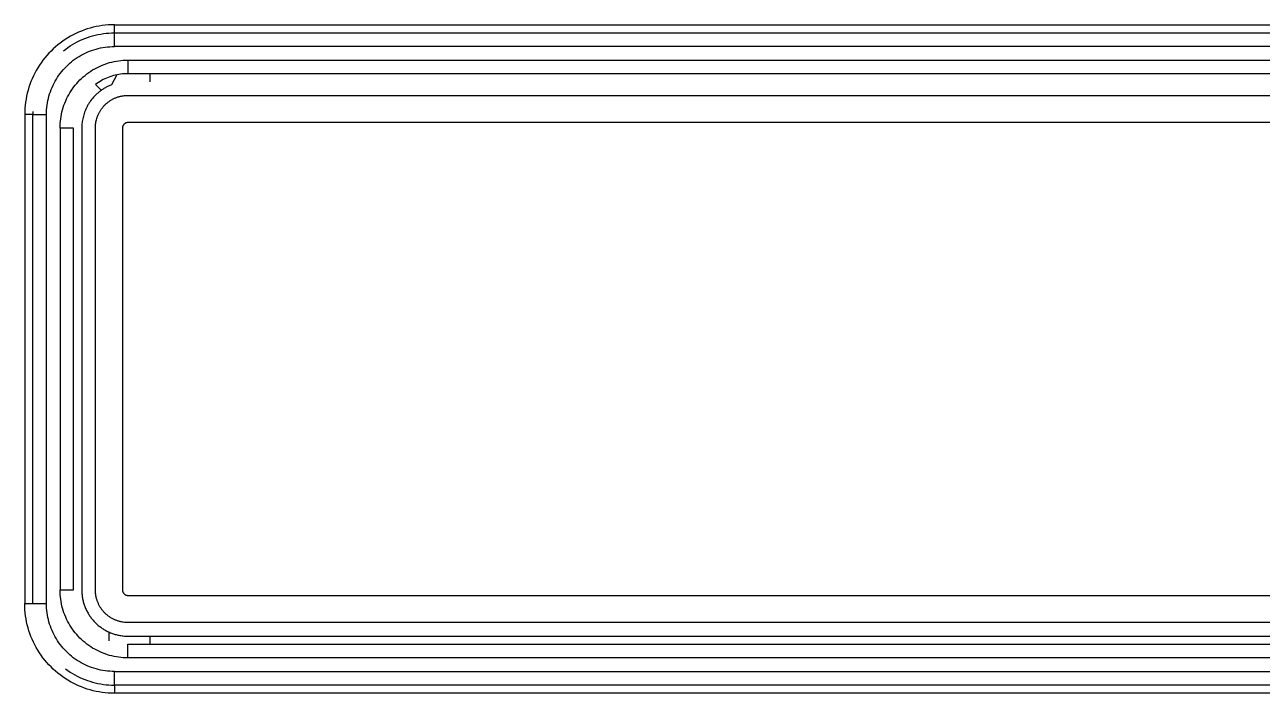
# Model space of a CAD drawing. Header units: millimetres. Extents: x 3033 to 4363, y 230 to 1450.
# Drawn here: x 3458.79 to 3504.36, y 790.57 to 815.17 of the extents above; entities that cross this region are included whole.
import ezdxf

# ---------------------------------------------------------------- set-up
doc = ezdxf.new("R2010")
doc.units = ezdxf.units.MM
doc.header["$MEASUREMENT"] = 0
doc.layers.add('LAYER 10', color=2, linetype='Continuous')

msp = doc.modelspace()

# ---------------------------------------------------------------- linework, layer by layer
at = {"layer": 'LAYER 10'}
for p, q in [((3460.671, 814.854), (3460.57, 814.804)), ((3460.773, 814.901), (3460.671, 814.854)), ((3460.877, 814.944), (3460.773, 814.901)), ((3460.983, 814.983), (3460.877, 814.944)), ((3461.09, 815.019), (3460.983, 814.983)), ((3461.198, 815.052), (3461.09, 815.019)), ((3461.307, 815.08), (3461.198, 815.052)), ((3461.417, 815.105), (3461.307, 815.08)), ((3461.527, 815.126), (3461.417, 815.105)), ((3461.639, 815.143), (3461.527, 815.126)), ((3461.751, 815.157), (3461.639, 815.143)), ((3461.685, 814.847), (3461.785, 814.859)), ((3461.863, 815.166), (3461.751, 815.157)), ((3461.785, 814.859), (3461.886, 814.867)), ((3461.975, 815.172), (3461.863, 815.166)), ((3461.886, 814.867), (3461.987, 814.872)), ((3462.088, 815.174), (3461.975, 815.172)), ((3461.987, 814.872), (3462.088, 814.874)), ((3462.088, 814.874), (3462.088, 815.174)), ((3462.088, 815.174), (3596.088, 815.174)), ((3462.088, 814.874), (3596.088, 814.874)), ((3462.088, 814.374), (3462.088, 814.874)), ((3460.005, 814.434), (3459.919, 814.361)), ((3460.094, 814.503), (3460.005, 814.434)), ((3460.185, 814.57), (3460.094, 814.503)), ((3460.278, 814.633), (3460.185, 814.57)), ((3460.373, 814.694), (3460.278, 814.633)), ((3460.471, 814.75), (3460.373, 814.694)), ((3460.377, 814.338), (3460.461, 814.394)), ((3460.461, 814.394), (3460.547, 814.448)), ((3460.57, 814.804), (3460.471, 814.75)), ((3460.547, 814.448), (3460.634, 814.498)), ((3460.634, 814.498), (3460.724, 814.546)), ((3460.724, 814.546), (3460.814, 814.59)), ((3460.814, 814.59), (3460.907, 814.632)), ((3460.907, 814.632), (3461, 814.67)), ((3461, 814.67), (3461.095, 814.705)), ((3461.095, 814.705), (3461.191, 814.737)), ((3461.191, 814.737), (3461.288, 814.765)), ((3461.288, 814.765), (3461.386, 814.791)), ((3461.386, 814.791), (3461.485, 814.813)), ((3461.485, 814.813), (3461.585, 814.831)), ((3461.585, 814.831), (3461.685, 814.847)), ((3459.528, 813.957), (3459.459, 813.868)), ((3459.601, 814.043), (3459.528, 813.957)), ((3459.676, 814.126), (3459.601, 814.043)), ((3459.755, 814.207), (3459.676, 814.126)), ((3459.836, 814.286), (3459.755, 814.207)), ((3459.919, 814.361), (3459.836, 814.286)), ((3460.215, 814.217), (3460.295, 814.279)), ((3460.295, 814.279), (3460.377, 814.338)), ((3460.646, 813.916), (3460.717, 813.964)), ((3460.717, 813.964), (3460.789, 814.01)), ((3460.789, 814.01), (3460.863, 814.053)), ((3460.863, 814.053), (3460.938, 814.094)), ((3460.938, 814.094), (3461.014, 814.132)), ((3461.014, 814.132), (3461.092, 814.167)), ((3461.092, 814.167), (3461.171, 814.2)), ((3461.171, 814.2), (3461.251, 814.23)), ((3461.251, 814.23), (3461.332, 814.257)), ((3461.332, 814.257), (3461.414, 814.281)), ((3461.414, 814.281), (3461.496, 814.303)), ((3461.496, 814.303), (3461.579, 814.322)), ((3461.579, 814.322), (3461.663, 814.338)), ((3461.663, 814.338), (3461.748, 814.351)), ((3461.748, 814.351), (3461.832, 814.361)), ((3461.832, 814.361), (3461.917, 814.368)), ((3461.917, 814.368), (3462.003, 814.373)), ((3462.003, 814.373), (3462.088, 814.374)), ((3596.088, 814.374), (3462.088, 814.374)), ((3459.212, 813.491), (3459.158, 813.392)), ((3459.268, 813.589), (3459.212, 813.491)), ((3459.329, 813.684), (3459.268, 813.589)), ((3459.392, 813.777), (3459.329, 813.684)), ((3459.459, 813.868), (3459.392, 813.777)), ((3460.149, 813.452), (3460.204, 813.517)), ((3460.204, 813.517), (3460.261, 813.58)), ((3460.261, 813.58), (3460.32, 813.642)), ((3460.32, 813.642), (3460.382, 813.701)), ((3460.382, 813.701), (3460.445, 813.758)), ((3460.445, 813.758), (3460.51, 813.813)), ((3460.51, 813.813), (3460.577, 813.866)), ((3460.577, 813.866), (3460.646, 813.916)), ((3461.217, 813.464), (3461.289, 813.51)), ((3461.289, 813.51), (3461.363, 813.553)), ((3461.363, 813.553), (3461.438, 813.594)), ((3461.438, 813.594), (3461.514, 813.632)), ((3461.514, 813.632), (3461.592, 813.667)), ((3461.592, 813.667), (3461.671, 813.7)), ((3461.671, 813.7), (3461.751, 813.73)), ((3461.751, 813.73), (3461.832, 813.757)), ((3461.832, 813.757), (3461.914, 813.781)), ((3461.914, 813.781), (3461.996, 813.803)), ((3461.996, 813.803), (3462.079, 813.822)), ((3462.079, 813.822), (3462.163, 813.838)), ((3462.163, 813.838), (3462.248, 813.851)), ((3462.248, 813.851), (3462.332, 813.861)), ((3462.332, 813.861), (3462.417, 813.868)), ((3462.417, 813.868), (3462.503, 813.873)), ((3462.503, 813.873), (3462.588, 813.874)), ((3462.588, 813.874), (3595.588, 813.874)), ((3462.588, 813.874), (3462.588, 813.374)), ((3459.018, 813.085), (3458.979, 812.979)), ((3459.061, 813.189), (3459.018, 813.085)), ((3459.108, 813.291), (3459.061, 813.189)), ((3459.158, 813.392), (3459.108, 813.291)), ((3459.868, 813.024), (3459.909, 813.099)), ((3459.909, 813.099), (3459.952, 813.173)), ((3459.952, 813.173), (3459.998, 813.245)), ((3459.998, 813.245), (3460.046, 813.316)), ((3460.046, 813.316), (3460.096, 813.385)), ((3460.096, 813.385), (3460.149, 813.452)), ((3460.704, 813.017), (3460.761, 813.08)), ((3460.761, 813.08), (3460.82, 813.142)), ((3460.82, 813.142), (3460.882, 813.201)), ((3460.882, 813.201), (3460.945, 813.258)), ((3460.945, 813.258), (3461.01, 813.313)), ((3461.01, 813.313), (3461.077, 813.366)), ((3461.077, 813.366), (3461.146, 813.416)), ((3461.146, 813.416), (3461.217, 813.464)), ((3461.503, 813.054), (3461.447, 813.016)), ((3461.56, 813.089), (3461.503, 813.054)), ((3461.618, 813.123), (3461.56, 813.089)), ((3461.678, 813.155), (3461.618, 813.123)), ((3461.739, 813.185), (3461.678, 813.155)), ((3461.8, 813.212), (3461.739, 813.185)), ((3461.863, 813.238), (3461.8, 813.212)), ((3461.926, 813.261), (3461.863, 813.238)), ((3461.99, 813.282), (3461.926, 813.261)), ((3462.183, 813.332), (3461.982, 812.962)), ((3462.055, 813.302), (3461.99, 813.282)), ((3462.12, 813.318), (3462.055, 813.302)), ((3462.186, 813.333), (3462.12, 813.318)), ((3462.252, 813.346), (3462.186, 813.333)), ((3462.319, 813.356), (3462.252, 813.346)), ((3462.386, 813.364), (3462.319, 813.356)), ((3462.453, 813.369), (3462.386, 813.364)), ((3462.521, 813.373), (3462.453, 813.369)), ((3462.588, 813.374), (3462.521, 813.373)), ((3595.588, 813.374), (3462.588, 813.374)), ((3463.394, 813.374), (3463.394, 813.075)), ((3458.882, 812.655), (3458.857, 812.545)), ((3458.91, 812.764), (3458.882, 812.655)), ((3458.943, 812.872), (3458.91, 812.764)), ((3458.979, 812.979), (3458.943, 812.872)), ((3459.681, 812.548), (3459.705, 812.63)), ((3459.705, 812.63), (3459.732, 812.711)), ((3459.732, 812.711), (3459.762, 812.791)), ((3459.762, 812.791), (3459.795, 812.87)), ((3459.795, 812.87), (3459.83, 812.948)), ((3459.83, 812.948), (3459.868, 813.024)), ((3460.368, 812.524), (3460.409, 812.599)), ((3460.409, 812.599), (3460.452, 812.673)), ((3460.452, 812.673), (3460.498, 812.745)), ((3460.498, 812.745), (3460.546, 812.816)), ((3460.546, 812.816), (3460.596, 812.885)), ((3460.596, 812.885), (3460.649, 812.952)), ((3460.649, 812.952), (3460.704, 813.017)), ((3461.384, 812.574), (3461.362, 812.551)), ((3461.406, 812.596), (3461.384, 812.574)), ((3461.447, 813.016), (3461.392, 812.977)), ((3461.392, 812.977), (3461.606, 812.762)), ((3461.429, 812.618), (3461.406, 812.596)), ((3461.453, 812.639), (3461.429, 812.618)), ((3461.477, 812.66), (3461.453, 812.639)), ((3461.501, 812.681), (3461.477, 812.66)), ((3461.525, 812.701), (3461.501, 812.681)), ((3461.55, 812.721), (3461.525, 812.701)), ((3461.575, 812.739), (3461.55, 812.721)), ((3461.6, 812.758), (3461.575, 812.739)), ((3461.626, 812.775), (3461.6, 812.758)), ((3461.651, 812.793), (3461.626, 812.775)), ((3461.677, 812.81), (3461.651, 812.793)), ((3461.704, 812.826), (3461.677, 812.81)), ((3461.73, 812.842), (3461.704, 812.826)), ((3461.757, 812.857), (3461.73, 812.842)), ((3461.785, 812.872), (3461.757, 812.857)), ((3461.812, 812.887), (3461.785, 812.872)), ((3461.84, 812.9), (3461.812, 812.887)), ((3461.868, 812.914), (3461.84, 812.9)), ((3461.896, 812.927), (3461.868, 812.914)), ((3461.924, 812.939), (3461.896, 812.927)), ((3461.953, 812.951), (3461.924, 812.939)), ((3461.982, 812.962), (3461.953, 812.951)), ((3462.459, 812.567), (3462.496, 812.57)), ((3462.496, 812.57), (3462.533, 812.573)), ((3462.533, 812.573), (3462.57, 812.574)), ((3462.57, 812.574), (3595.588, 812.574)), ((3458.805, 812.211), (3458.796, 812.099)), ((3458.819, 812.323), (3458.805, 812.211)), ((3458.836, 812.435), (3458.819, 812.323)), ((3458.857, 812.545), (3458.836, 812.435)), ((3459.594, 812.045), (3459.601, 812.13)), ((3459.601, 812.13), (3459.611, 812.214)), ((3459.611, 812.214), (3459.624, 812.299)), ((3459.624, 812.299), (3459.64, 812.383)), ((3459.64, 812.383), (3459.659, 812.466)), ((3459.659, 812.466), (3459.681, 812.548)), ((3460.181, 812.048), (3460.205, 812.13)), ((3460.205, 812.13), (3460.232, 812.211)), ((3460.232, 812.211), (3460.262, 812.291)), ((3460.262, 812.291), (3460.295, 812.37)), ((3460.295, 812.37), (3460.33, 812.448)), ((3460.33, 812.448), (3460.368, 812.524)), ((3461.06, 812.118), (3461.047, 812.091)), ((3461.073, 812.145), (3461.06, 812.118)), ((3461.087, 812.171), (3461.073, 812.145)), ((3461.101, 812.198), (3461.087, 812.171)), ((3461.116, 812.224), (3461.101, 812.198)), ((3461.131, 812.25), (3461.116, 812.224)), ((3461.147, 812.276), (3461.131, 812.25)), ((3461.164, 812.302), (3461.147, 812.276)), ((3461.18, 812.327), (3461.164, 812.302)), ((3461.198, 812.352), (3461.18, 812.327)), ((3461.215, 812.377), (3461.198, 812.352)), ((3461.25, 812.422), (3461.215, 812.377)), ((3461.286, 812.466), (3461.25, 812.422)), ((3461.323, 812.509), (3461.286, 812.466)), ((3461.362, 812.551), (3461.323, 812.509)), ((3461.634, 812.102), (3461.65, 812.122)), ((3461.65, 812.122), (3461.666, 812.142)), ((3461.666, 812.142), (3461.683, 812.162)), ((3461.683, 812.162), (3461.7, 812.181)), ((3461.7, 812.181), (3461.718, 812.2)), ((3461.718, 812.2), (3461.736, 812.219)), ((3461.736, 812.219), (3461.754, 812.237)), ((3461.754, 812.237), (3461.773, 812.254)), ((3461.773, 812.254), (3461.792, 812.272)), ((3461.792, 812.272), (3461.811, 812.289)), ((3461.811, 812.289), (3461.831, 812.305)), ((3461.831, 812.305), (3461.851, 812.321)), ((3461.851, 812.321), (3461.872, 812.337)), ((3461.872, 812.337), (3461.893, 812.352)), ((3461.893, 812.352), (3461.914, 812.367)), ((3461.914, 812.367), (3461.935, 812.381)), ((3461.935, 812.381), (3461.957, 812.395)), ((3461.957, 812.395), (3461.979, 812.408)), ((3461.979, 812.408), (3462.002, 812.421)), ((3462.002, 812.421), (3462.024, 812.433)), ((3462.024, 812.433), (3462.048, 812.445)), ((3462.048, 812.445), (3462.071, 812.457)), ((3462.071, 812.457), (3462.095, 812.468)), ((3462.095, 812.468), (3462.119, 812.479)), ((3462.119, 812.479), (3462.144, 812.489)), ((3462.144, 812.489), (3462.168, 812.498)), ((3462.168, 812.498), (3462.193, 812.507)), ((3462.193, 812.507), (3462.218, 812.516)), ((3462.218, 812.516), (3462.243, 812.523)), ((3462.243, 812.523), (3462.268, 812.531)), ((3462.268, 812.531), (3462.294, 812.537)), ((3462.294, 812.537), (3462.319, 812.544)), ((3462.319, 812.544), (3462.345, 812.549)), ((3462.345, 812.549), (3462.371, 812.554)), ((3462.371, 812.554), (3462.397, 812.559)), ((3462.397, 812.559), (3462.423, 812.562)), ((3462.423, 812.562), (3462.459, 812.567)), ((3458.79, 811.987), (3458.788, 811.874)), ((3459.088, 811.874), (3458.788, 811.874)), ((3458.788, 811.874), (3458.788, 793.874)), ((3458.796, 812.099), (3458.79, 811.987)), ((3459.09, 811.987), (3459.088, 811.874)), ((3459.088, 793.874), (3459.088, 811.874)), ((3459.088, 811.874), (3459.588, 811.874)), ((3459.588, 811.874), (3459.59, 811.959)), ((3459.588, 793.874), (3459.588, 811.874)), ((3459.59, 811.959), (3459.594, 812.045)), ((3460.101, 811.63), (3460.111, 811.714)), ((3460.111, 811.714), (3460.124, 811.799)), ((3460.124, 811.799), (3460.14, 811.883)), ((3460.14, 811.883), (3460.159, 811.966)), ((3460.159, 811.966), (3460.181, 812.048)), ((3460.914, 811.669), (3460.906, 811.62)), ((3460.923, 811.717), (3460.914, 811.669)), ((3460.934, 811.765), (3460.923, 811.717)), ((3460.946, 811.813), (3460.934, 811.765)), ((3460.959, 811.861), (3460.946, 811.813)), ((3460.974, 811.907), (3460.959, 811.861)), ((3460.99, 811.954), (3460.974, 811.907)), ((3461, 811.982), (3460.99, 811.954)), ((3461.011, 812.01), (3461, 811.982)), ((3461.023, 812.037), (3461.011, 812.01)), ((3461.035, 812.064), (3461.023, 812.037)), ((3461.047, 812.091), (3461.035, 812.064)), ((3461.418, 811.64), (3461.428, 811.681)), ((3461.428, 811.681), (3461.439, 811.721)), ((3461.439, 811.721), (3461.452, 811.761)), ((3461.452, 811.761), (3461.459, 811.78)), ((3461.459, 811.78), (3461.466, 811.8)), ((3461.466, 811.8), (3461.474, 811.819)), ((3461.474, 811.819), (3461.482, 811.839)), ((3461.482, 811.839), (3461.492, 811.862)), ((3461.492, 811.862), (3461.502, 811.885)), ((3461.502, 811.885), (3461.513, 811.908)), ((3461.513, 811.908), (3461.525, 811.93)), ((3461.525, 811.93), (3461.537, 811.952)), ((3461.537, 811.952), (3461.549, 811.974)), ((3461.549, 811.974), (3461.562, 811.996)), ((3461.562, 811.996), (3461.575, 812.018)), ((3461.575, 812.018), (3461.589, 812.039)), ((3461.589, 812.039), (3461.604, 812.06)), ((3461.604, 812.06), (3461.619, 812.081)), ((3461.619, 812.081), (3461.634, 812.102)), ((3460.088, 811.374), (3460.09, 811.459)), ((3460.088, 811.374), (3460.088, 794.374)), ((3460.588, 811.374), (3460.088, 811.374)), ((3460.09, 811.459), (3460.094, 811.545)), ((3460.094, 811.545), (3460.101, 811.63)), ((3460.588, 794.374), (3460.588, 811.374)), ((3460.889, 811.432), (3460.888, 794.604)), ((3460.891, 811.475), (3460.889, 811.432)), ((3460.895, 811.523), (3460.891, 811.475)), ((3460.9, 811.572), (3460.895, 811.523)), ((3460.906, 811.62), (3460.9, 811.572)), ((3461.388, 811.387), (3461.389, 811.408)), ((3461.389, 794.337), (3461.388, 811.387)), ((3461.389, 811.408), (3461.39, 811.44)), ((3461.39, 811.44), (3461.393, 811.478)), ((3461.393, 811.478), (3461.397, 811.517)), ((3461.397, 811.517), (3461.402, 811.558)), ((3461.402, 811.558), (3461.409, 811.599)), ((3461.409, 811.599), (3461.418, 811.64)), ((3462.389, 811.393), (3462.388, 811.389)), ((3462.388, 811.389), (3462.388, 811.386)), ((3462.388, 811.386), (3462.388, 811.383)), ((3462.388, 811.383), (3462.388, 794.37)), ((3462.39, 811.403), (3462.389, 811.4)), ((3462.389, 811.4), (3462.389, 811.396)), ((3462.389, 811.396), (3462.389, 811.393)), ((3462.391, 811.41), (3462.39, 811.406)), ((3462.39, 811.406), (3462.39, 811.403)), ((3462.392, 811.413), (3462.391, 811.41)), ((3462.393, 811.42), (3462.392, 811.417)), ((3462.392, 811.417), (3462.392, 811.413)), ((3462.394, 811.423), (3462.393, 811.42)), ((3462.396, 811.43), (3462.394, 811.423)), ((3462.398, 811.437), (3462.396, 811.43)), ((3462.401, 811.444), (3462.398, 811.437)), ((3462.402, 811.447), (3462.401, 811.444)), ((3462.403, 811.451), (3462.402, 811.447)), ((3462.405, 811.454), (3462.403, 811.451)), ((3462.406, 811.457), (3462.405, 811.454)), ((3462.408, 811.461), (3462.406, 811.457)), ((3462.41, 811.464), (3462.408, 811.461)), ((3462.411, 811.467), (3462.41, 811.464)), ((3462.413, 811.471), (3462.411, 811.467)), ((3462.415, 811.474), (3462.413, 811.471)), ((3462.417, 811.477), (3462.415, 811.474)), ((3462.419, 811.48), (3462.417, 811.477)), ((3462.421, 811.483), (3462.419, 811.48)), ((3462.423, 811.487), (3462.421, 811.483)), ((3462.425, 811.49), (3462.423, 811.487)), ((3462.427, 811.492), (3462.425, 811.49)), ((3462.429, 811.495), (3462.427, 811.492)), ((3462.431, 811.498), (3462.429, 811.495)), ((3462.433, 811.501), (3462.431, 811.498)), ((3462.438, 811.506), (3462.433, 811.501)), ((3462.443, 811.511), (3462.438, 811.506)), ((3462.447, 811.516), (3462.443, 811.511)), ((3462.452, 811.521), (3462.447, 811.516)), ((3462.458, 811.526), (3462.452, 811.521)), ((3462.463, 811.53), (3462.458, 811.526)), ((3462.468, 811.534), (3462.463, 811.53)), ((3462.471, 811.536), (3462.468, 811.534)), ((3462.474, 811.538), (3462.471, 811.536)), ((3462.477, 811.54), (3462.474, 811.538)), ((3462.48, 811.542), (3462.477, 811.54)), ((3462.483, 811.544), (3462.48, 811.542)), ((3462.486, 811.546), (3462.483, 811.544)), ((3462.489, 811.548), (3462.486, 811.546)), ((3462.492, 811.549), (3462.489, 811.548)), ((3462.495, 811.551), (3462.492, 811.549)), ((3462.498, 811.553), (3462.495, 811.551)), ((3462.501, 811.554), (3462.498, 811.553)), ((3462.504, 811.556), (3462.501, 811.554)), ((3462.507, 811.557), (3462.504, 811.556)), ((3462.511, 811.558), (3462.507, 811.557)), ((3462.515, 811.56), (3462.511, 811.558)), ((3462.519, 811.562), (3462.515, 811.56)), ((3462.524, 811.563), (3462.519, 811.562)), ((3462.528, 811.565), (3462.524, 811.563)), ((3462.533, 811.566), (3462.528, 811.565)), ((3462.538, 811.567), (3462.533, 811.566)), ((3462.542, 811.568), (3462.538, 811.567)), ((3462.547, 811.569), (3462.542, 811.568)), ((3462.551, 811.57), (3462.547, 811.569)), ((3462.556, 811.571), (3462.551, 811.57)), ((3462.561, 811.572), (3462.556, 811.571)), ((3462.566, 811.573), (3462.561, 811.572)), ((3462.57, 811.573), (3462.566, 811.573)), ((3462.575, 811.574), (3462.57, 811.573)), ((3462.58, 811.574), (3462.575, 811.574)), ((3462.584, 811.574), (3462.58, 811.574)), ((3462.591, 811.574), (3462.584, 811.574)), ((3595.588, 811.574), (3462.591, 811.574)), ((3460.088, 794.374), (3460.588, 794.374)), ((3460.09, 794.289), (3460.088, 794.374)), ((3460.888, 794.604), (3460.888, 794.345)), ((3460.888, 794.345), (3460.889, 794.307)), ((3462.388, 794.37), (3462.388, 794.363)), ((3462.388, 794.363), (3462.389, 794.357)), ((3462.389, 794.357), (3462.39, 794.35)), ((3462.39, 794.35), (3462.39, 794.343)), ((3462.39, 794.343), (3462.392, 794.336)), ((3460.094, 794.203), (3460.09, 794.289)), ((3460.101, 794.118), (3460.094, 794.203)), ((3460.111, 794.034), (3460.101, 794.118)), ((3460.124, 793.949), (3460.111, 794.034)), ((3460.14, 793.865), (3460.124, 793.949)), ((3460.889, 794.307), (3460.891, 794.27)), ((3460.891, 794.27), (3460.894, 794.233)), ((3460.894, 794.233), (3460.897, 794.196)), ((3460.897, 794.196), (3460.902, 794.159)), ((3460.902, 794.159), (3460.907, 794.122)), ((3460.907, 794.122), (3460.913, 794.085)), ((3460.913, 794.085), (3460.92, 794.048)), ((3460.92, 794.048), (3460.927, 794.012)), ((3460.927, 794.012), (3460.936, 793.975)), ((3460.936, 793.975), (3460.945, 793.939)), ((3460.945, 793.939), (3460.955, 793.903)), ((3460.955, 793.903), (3460.965, 793.867)), ((3461.39, 794.304), (3461.389, 794.337)), ((3461.392, 794.271), (3461.39, 794.304)), ((3461.396, 794.239), (3461.392, 794.271)), ((3461.4, 794.206), (3461.396, 794.239)), ((3461.404, 794.18), (3461.4, 794.206)), ((3461.408, 794.153), (3461.404, 794.18)), ((3461.414, 794.127), (3461.408, 794.153)), ((3461.42, 794.101), (3461.414, 794.127)), ((3461.426, 794.075), (3461.42, 794.101)), ((3461.433, 794.049), (3461.426, 794.075)), ((3461.44, 794.023), (3461.433, 794.049)), ((3461.449, 793.998), (3461.44, 794.023)), ((3461.457, 793.973), (3461.449, 793.998)), ((3461.467, 793.948), (3461.457, 793.973)), ((3461.476, 793.923), (3461.467, 793.948)), ((3461.487, 793.898), (3461.476, 793.923)), ((3461.498, 793.874), (3461.487, 793.898)), ((3462.392, 794.336), (3462.393, 794.329)), ((3462.393, 794.329), (3462.395, 794.323)), ((3462.395, 794.323), (3462.397, 794.316)), ((3462.397, 794.316), (3462.399, 794.309)), ((3462.399, 794.309), (3462.401, 794.303)), ((3462.401, 794.303), (3462.404, 794.296)), ((3462.404, 794.296), (3462.406, 794.29)), ((3462.406, 794.29), (3462.409, 794.284)), ((3462.409, 794.284), (3462.413, 794.278)), ((3462.413, 794.278), (3462.416, 794.272)), ((3462.416, 794.272), (3462.42, 794.266)), ((3462.42, 794.266), (3462.424, 794.26)), ((3462.424, 794.26), (3462.428, 794.255)), ((3462.428, 794.255), (3462.432, 794.249)), ((3462.432, 794.249), (3462.436, 794.244)), ((3462.436, 794.244), (3462.441, 794.239)), ((3462.441, 794.239), (3462.446, 794.234)), ((3462.446, 794.234), (3462.451, 794.229)), ((3462.451, 794.229), (3462.456, 794.224)), ((3462.456, 794.224), (3462.461, 794.22)), ((3462.461, 794.22), (3462.466, 794.215)), ((3462.466, 794.215), (3462.472, 794.211)), ((3462.472, 794.211), (3462.478, 794.207)), ((3462.478, 794.207), (3462.483, 794.204)), ((3462.483, 794.204), (3462.489, 794.2)), ((3462.489, 794.2), (3462.495, 794.197)), ((3462.495, 794.197), (3462.502, 794.194)), ((3462.502, 794.194), (3462.508, 794.191)), ((3462.508, 794.191), (3462.514, 794.188)), ((3462.514, 794.188), (3462.521, 794.186)), ((3462.521, 794.186), (3462.527, 794.183)), ((3462.527, 794.183), (3462.534, 794.181)), ((3462.534, 794.181), (3462.54, 794.18)), ((3462.54, 794.18), (3462.547, 794.178)), ((3462.547, 794.178), (3462.554, 794.177)), ((3462.554, 794.177), (3462.561, 794.176)), ((3462.561, 794.176), (3462.568, 794.175)), ((3462.568, 794.175), (3462.575, 794.174)), ((3462.575, 794.174), (3595.584, 794.174)), ((3458.788, 793.874), (3459.088, 793.874)), ((3458.79, 793.761), (3458.788, 793.874)), ((3458.796, 793.649), (3458.79, 793.761)), ((3458.805, 793.536), (3458.796, 793.649)), ((3458.819, 793.425), (3458.805, 793.536)), ((3459.088, 793.874), (3459.588, 793.874)), ((3459.59, 793.789), (3459.588, 793.874)), ((3459.594, 793.703), (3459.59, 793.789)), ((3459.601, 793.618), (3459.594, 793.703)), ((3459.611, 793.534), (3459.601, 793.618)), ((3459.624, 793.449), (3459.611, 793.534)), ((3459.64, 793.365), (3459.624, 793.449)), ((3460.159, 793.782), (3460.14, 793.865)), ((3460.181, 793.699), (3460.159, 793.782)), ((3460.205, 793.618), (3460.181, 793.699)), ((3460.232, 793.537), (3460.205, 793.618)), ((3460.262, 793.457), (3460.232, 793.537)), ((3460.295, 793.378), (3460.262, 793.457)), ((3460.965, 793.867), (3460.977, 793.832)), ((3460.977, 793.832), (3460.989, 793.797)), ((3460.989, 793.797), (3461.002, 793.762)), ((3461.002, 793.762), (3461.016, 793.726)), ((3461.016, 793.726), (3461.031, 793.691)), ((3461.031, 793.691), (3461.047, 793.656)), ((3461.047, 793.656), (3461.064, 793.621)), ((3461.064, 793.621), (3461.081, 793.587)), ((3461.081, 793.587), (3461.099, 793.553)), ((3461.099, 793.553), (3461.118, 793.52)), ((3461.118, 793.52), (3461.138, 793.487)), ((3461.138, 793.487), (3461.157, 793.457)), ((3461.157, 793.457), (3461.176, 793.427)), ((3461.509, 793.849), (3461.498, 793.874)), ((3461.521, 793.825), (3461.509, 793.849)), ((3461.534, 793.802), (3461.521, 793.825)), ((3461.546, 793.779), (3461.534, 793.802)), ((3461.559, 793.756), (3461.546, 793.779)), ((3461.573, 793.734), (3461.559, 793.756)), ((3461.587, 793.712), (3461.573, 793.734)), ((3461.602, 793.691), (3461.587, 793.712)), ((3461.617, 793.67), (3461.602, 793.691)), ((3461.632, 793.649), (3461.617, 793.67)), ((3461.648, 793.628), (3461.632, 793.649)), ((3461.664, 793.608), (3461.648, 793.628)), ((3461.681, 793.588), (3461.664, 793.608)), ((3461.699, 793.568), (3461.681, 793.588)), ((3461.716, 793.549), (3461.699, 793.568)), ((3461.734, 793.531), (3461.716, 793.549)), ((3461.753, 793.512), (3461.734, 793.531)), ((3461.772, 793.494), (3461.753, 793.512)), ((3461.791, 793.477), (3461.772, 793.494)), ((3461.811, 793.46), (3461.791, 793.477)), ((3461.831, 793.443), (3461.811, 793.46)), ((3461.852, 793.426), (3461.831, 793.443)), ((3458.836, 793.313), (3458.819, 793.425)), ((3458.857, 793.203), (3458.836, 793.313)), ((3458.882, 793.093), (3458.857, 793.203)), ((3458.91, 792.984), (3458.882, 793.093)), ((3458.943, 792.876), (3458.91, 792.984)), ((3459.659, 793.282), (3459.64, 793.365)), ((3459.681, 793.199), (3459.659, 793.282)), ((3459.705, 793.118), (3459.681, 793.199)), ((3459.732, 793.037), (3459.705, 793.118)), ((3459.762, 792.957), (3459.732, 793.037)), ((3460.33, 793.3), (3460.295, 793.378)), ((3460.368, 793.224), (3460.33, 793.3)), ((3460.409, 793.149), (3460.368, 793.224)), ((3460.452, 793.075), (3460.409, 793.149)), ((3460.498, 793.003), (3460.452, 793.075)), ((3460.546, 792.932), (3460.498, 793.003)), ((3461.176, 793.427), (3461.196, 793.398)), ((3461.196, 793.398), (3461.217, 793.369)), ((3461.217, 793.369), (3461.238, 793.341)), ((3461.238, 793.341), (3461.26, 793.313)), ((3461.26, 793.313), (3461.282, 793.286)), ((3461.282, 793.286), (3461.305, 793.259)), ((3461.305, 793.259), (3461.331, 793.23)), ((3461.331, 793.23), (3461.357, 793.202)), ((3461.357, 793.202), (3461.384, 793.174)), ((3461.384, 793.174), (3461.411, 793.147)), ((3461.411, 793.147), (3461.439, 793.121)), ((3461.439, 793.121), (3461.468, 793.095)), ((3461.468, 793.095), (3461.497, 793.07)), ((3461.497, 793.07), (3461.527, 793.046)), ((3461.527, 793.046), (3461.555, 793.024)), ((3461.555, 793.024), (3461.585, 793.002)), ((3461.585, 793.002), (3461.614, 792.981)), ((3461.614, 792.981), (3461.644, 792.96)), ((3461.873, 793.41), (3461.852, 793.426)), ((3461.894, 793.395), (3461.873, 793.41)), ((3461.916, 793.38), (3461.894, 793.395)), ((3461.938, 793.365), (3461.916, 793.38)), ((3461.961, 793.351), (3461.938, 793.365)), ((3461.983, 793.338), (3461.961, 793.351)), ((3462.006, 793.325), (3461.983, 793.338)), ((3462.029, 793.312), (3462.006, 793.325)), ((3462.053, 793.3), (3462.029, 793.312)), ((3462.077, 793.289), (3462.053, 793.3)), ((3462.101, 793.277), (3462.077, 793.289)), ((3462.125, 793.267), (3462.101, 793.277)), ((3462.15, 793.257), (3462.125, 793.267)), ((3462.175, 793.247), (3462.15, 793.257)), ((3462.2, 793.238), (3462.175, 793.247)), ((3462.225, 793.23), (3462.2, 793.238)), ((3462.25, 793.222), (3462.225, 793.23)), ((3462.276, 793.215), (3462.25, 793.222)), ((3462.301, 793.208), (3462.276, 793.215)), ((3462.327, 793.202), (3462.301, 793.208)), ((3462.353, 793.197), (3462.327, 793.202)), ((3462.382, 793.192), (3462.353, 793.197)), ((3462.41, 793.188), (3462.382, 793.192)), ((3462.467, 793.18), (3462.41, 793.188)), ((3462.492, 793.177), (3462.467, 793.18)), ((3462.504, 793.176), (3462.492, 793.177)), ((3462.516, 793.176), (3462.504, 793.176)), ((3462.528, 793.175), (3462.516, 793.176)), ((3462.539, 793.175), (3462.528, 793.175)), ((3595.596, 793.174), (3462.539, 793.175)), ((3458.979, 792.769), (3458.943, 792.876)), ((3459.018, 792.663), (3458.979, 792.769)), ((3459.061, 792.559), (3459.018, 792.663)), ((3459.108, 792.457), (3459.061, 792.559)), ((3459.795, 792.878), (3459.762, 792.957)), ((3459.83, 792.8), (3459.795, 792.878)), ((3459.868, 792.724), (3459.83, 792.8)), ((3459.909, 792.649), (3459.868, 792.724)), ((3459.952, 792.575), (3459.909, 792.649)), ((3459.998, 792.503), (3459.952, 792.575)), ((3460.596, 792.863), (3460.546, 792.932)), ((3460.649, 792.796), (3460.596, 792.863)), ((3460.704, 792.731), (3460.649, 792.796)), ((3460.761, 792.668), (3460.704, 792.731)), ((3460.82, 792.606), (3460.761, 792.668)), ((3460.882, 792.547), (3460.82, 792.606)), ((3460.945, 792.49), (3460.882, 792.547)), ((3461.644, 792.96), (3461.674, 792.94)), ((3461.674, 792.94), (3461.705, 792.921)), ((3461.705, 792.921), (3461.736, 792.903)), ((3461.736, 792.903), (3461.768, 792.885)), ((3461.768, 792.885), (3461.802, 792.866)), ((3461.802, 792.866), (3461.837, 792.849)), ((3461.837, 792.849), (3461.872, 792.832)), ((3461.872, 792.832), (3461.908, 792.816)), ((3461.89, 792.824), (3461.89, 792.5)), ((3461.908, 792.816), (3461.943, 792.801)), ((3461.943, 792.801), (3461.98, 792.787)), ((3461.98, 792.787), (3462.016, 792.773)), ((3462.016, 792.773), (3462.053, 792.76)), ((3462.053, 792.76), (3462.087, 792.75)), ((3462.087, 792.75), (3462.12, 792.74)), ((3462.12, 792.74), (3462.155, 792.73)), ((3462.155, 792.73), (3462.189, 792.721)), ((3462.189, 792.721), (3462.223, 792.713)), ((3462.223, 792.713), (3462.258, 792.706)), ((3462.258, 792.706), (3462.293, 792.7)), ((3462.293, 792.7), (3462.328, 792.694)), ((3462.328, 792.694), (3462.371, 792.688)), ((3462.371, 792.688), (3462.414, 792.683)), ((3462.414, 792.683), (3462.465, 792.678)), ((3462.465, 792.678), (3462.504, 792.676)), ((3462.504, 792.676), (3462.543, 792.675)), ((3462.543, 792.675), (3594.295, 792.674)), ((3463.393, 792.674), (3463.393, 792.374)), ((3459.158, 792.356), (3459.108, 792.457)), ((3459.212, 792.257), (3459.158, 792.356)), ((3459.268, 792.159), (3459.212, 792.257)), ((3459.329, 792.064), (3459.268, 792.159)), ((3459.392, 791.971), (3459.329, 792.064)), ((3460.046, 792.432), (3459.998, 792.503)), ((3460.096, 792.363), (3460.046, 792.432)), ((3460.149, 792.296), (3460.096, 792.363)), ((3460.204, 792.231), (3460.149, 792.296)), ((3460.261, 792.168), (3460.204, 792.231)), ((3460.32, 792.106), (3460.261, 792.168)), ((3460.382, 792.047), (3460.32, 792.106)), ((3461.01, 792.435), (3460.945, 792.49)), ((3461.077, 792.382), (3461.01, 792.435)), ((3461.146, 792.332), (3461.077, 792.382)), ((3461.217, 792.284), (3461.146, 792.332)), ((3461.289, 792.238), (3461.217, 792.284)), ((3461.363, 792.195), (3461.289, 792.238)), ((3461.438, 792.154), (3461.363, 792.195)), ((3461.514, 792.116), (3461.438, 792.154)), ((3461.592, 792.081), (3461.514, 792.116)), ((3461.671, 792.048), (3461.592, 792.081)), ((3462.588, 791.874), (3462.588, 792.374)), ((3462.588, 792.374), (3595.588, 792.374)), ((3459.459, 791.88), (3459.392, 791.971)), ((3459.528, 791.791), (3459.459, 791.88)), ((3459.601, 791.705), (3459.528, 791.791)), ((3459.676, 791.622), (3459.601, 791.705)), ((3459.755, 791.541), (3459.676, 791.622)), ((3460.445, 791.99), (3460.382, 792.047)), ((3460.51, 791.935), (3460.445, 791.99)), ((3460.577, 791.882), (3460.51, 791.935)), ((3460.646, 791.832), (3460.577, 791.882)), ((3460.717, 791.784), (3460.646, 791.832)), ((3460.789, 791.738), (3460.717, 791.784)), ((3460.863, 791.695), (3460.789, 791.738)), ((3460.938, 791.654), (3460.863, 791.695)), ((3461.014, 791.616), (3460.938, 791.654)), ((3461.092, 791.581), (3461.014, 791.616)), ((3461.751, 792.018), (3461.671, 792.048)), ((3461.832, 791.991), (3461.751, 792.018)), ((3461.914, 791.967), (3461.832, 791.991)), ((3461.996, 791.945), (3461.914, 791.967)), ((3462.079, 791.926), (3461.996, 791.945)), ((3462.163, 791.91), (3462.079, 791.926)), ((3462.248, 791.897), (3462.163, 791.91)), ((3462.332, 791.887), (3462.248, 791.897)), ((3462.417, 791.88), (3462.332, 791.887)), ((3462.503, 791.875), (3462.417, 791.88)), ((3462.588, 791.874), (3462.503, 791.875)), ((3595.588, 791.874), (3462.588, 791.874)), ((3459.836, 791.462), (3459.755, 791.541)), ((3459.919, 791.387), (3459.836, 791.462)), ((3460.005, 791.314), (3459.919, 791.387)), ((3460.094, 791.245), (3460.005, 791.314)), ((3460.185, 791.178), (3460.094, 791.245)), ((3460.278, 791.115), (3460.185, 791.178)), ((3460.292, 791.471), (3460.374, 791.412)), ((3460.374, 791.412), (3460.458, 791.355)), ((3460.458, 791.355), (3460.544, 791.302)), ((3460.544, 791.302), (3460.632, 791.251)), ((3460.632, 791.251), (3460.721, 791.203)), ((3460.721, 791.203), (3460.812, 791.159)), ((3460.812, 791.159), (3460.905, 791.117)), ((3461.171, 791.548), (3461.092, 791.581)), ((3461.251, 791.518), (3461.171, 791.548)), ((3461.332, 791.491), (3461.251, 791.518)), ((3461.414, 791.467), (3461.332, 791.491)), ((3461.496, 791.445), (3461.414, 791.467)), ((3461.579, 791.426), (3461.496, 791.445)), ((3461.663, 791.41), (3461.579, 791.426)), ((3461.748, 791.397), (3461.663, 791.41)), ((3461.832, 791.387), (3461.748, 791.397)), ((3461.917, 791.38), (3461.832, 791.387)), ((3462.003, 791.375), (3461.917, 791.38)), ((3462.088, 791.374), (3462.003, 791.375)), ((3462.088, 790.874), (3462.088, 791.374)), ((3462.088, 791.374), (3596.088, 791.374)), ((3460.373, 791.054), (3460.278, 791.115)), ((3460.471, 790.997), (3460.373, 791.054)), ((3460.57, 790.944), (3460.471, 790.997)), ((3460.671, 790.894), (3460.57, 790.944)), ((3460.773, 790.847), (3460.671, 790.894)), ((3460.877, 790.804), (3460.773, 790.847)), ((3460.983, 790.765), (3460.877, 790.804)), ((3460.905, 791.117), (3460.999, 791.079)), ((3461.09, 790.729), (3460.983, 790.765)), ((3460.999, 791.079), (3461.094, 791.044)), ((3461.198, 790.696), (3461.09, 790.729)), ((3461.094, 791.044), (3461.19, 791.012)), ((3461.19, 791.012), (3461.287, 790.983)), ((3461.307, 790.668), (3461.198, 790.696)), ((3461.287, 790.983), (3461.385, 790.957)), ((3461.385, 790.957), (3461.484, 790.935)), ((3461.484, 790.935), (3461.584, 790.917)), ((3461.584, 790.917), (3461.684, 790.901)), ((3461.684, 790.901), (3461.784, 790.889)), ((3461.784, 790.889), (3461.885, 790.881)), ((3461.885, 790.881), (3461.987, 790.876)), ((3461.987, 790.876), (3462.088, 790.874)), ((3596.088, 790.874), (3462.088, 790.874)), ((3462.088, 790.874), (3462.088, 790.574)), ((3461.417, 790.643), (3461.307, 790.668)), ((3461.527, 790.622), (3461.417, 790.643)), ((3461.639, 790.605), (3461.527, 790.622)), ((3461.751, 790.591), (3461.639, 790.605)), ((3461.863, 790.582), (3461.751, 790.591)), ((3461.975, 790.576), (3461.863, 790.582)), ((3462.088, 790.574), (3461.975, 790.576)), ((3596.088, 790.574), (3462.088, 790.574))]:
    msp.add_line(p, q, dxfattribs=at)

doc.saveas('drawing.dxf')
